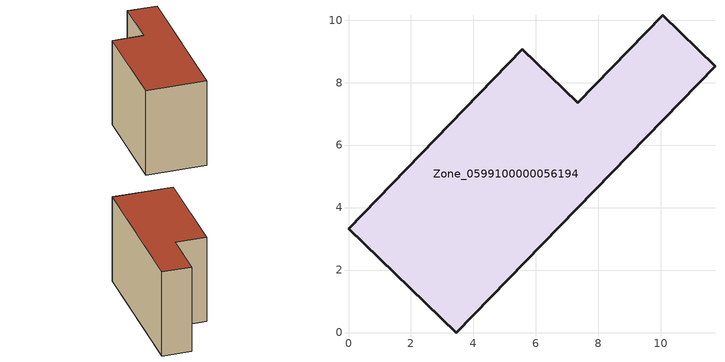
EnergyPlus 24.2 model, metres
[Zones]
Zone_0599100000056194
 floor ground (C_G): 3.44,0 0,3.33 5.56,9.06 7.33,7.35 10.06,10.15 11.73,8.53 z0.16
 wall outside (C_F): 3.44,0 11.73,8.53 10.06,10.15 7.33,7.35 5.56,9.06 0,3.33 3.44,0 z0.16:7.39
 roof outside (C_R): 0,3.33 3.44,0 11.73,8.53 10.06,10.15 7.33,7.35 5.56,9.06 z7.39
[BUILDING]
Pand.0599100000056194: North Axis=0; Terrain=City; Loads Convergence Tolerance Value=0.04; Temperature Convergence Tolerance Value=0.4; Solar Distribution=FullExterior; Maximum Number of Warmup Days=25; Minimum Number of Warmup Days=1
[Site:Location]
Rotterdam.The.Hague.AP_ZH_NLD Design_Conditions: Latitude=51.96; Longitude=4.45; Time Zone=1; Elevation=-4.5
[SITE:GROUNDTEMPERATURE:BUILDINGSURFACE]
18, 18, 18, 18, 18, 18, 18, 18, 18, 18, 18, 18
[MATERIAL] Thermal Absorptance=0.9; Solar Absorptance=0.7; Visible Absorptance=0.7
Name | Roughness | Thickness | Conductivity | Density | Specific Heat
G.TI.1946 | MediumSmooth | 0.15 | 1 | 540 | 1210
F.TI.1946 | Rough | 0.3 | 0.857143 | 1920 | 840
R.TI.1946 | MediumRough | 0.2 | 0.1 | 1500 | 1000
[CONSTRUCTION]
C_G: G.TI.1946
C_F: F.TI.1946
C_R: R.TI.1946
[ZONE]
Zone_0599100000056194: Type=1; Multiplier=1; Ceiling Height=Autocalculate; Volume=Autocalculate; Floor Area=autocalculate; Part of Total Floor Area=Yes
[ZONEINFILTRATION:DESIGNFLOWRATE]
Infil_Zone_0599100000056194: Zone or ZoneList or Space or SpaceList=Zone_0599100000056194; Schedule=AlwaysOn; Design Flow Rate Calculation Method=Flow/Area; Flow Rate per Floor Area=0.003; Constant Term Coefficient=1; Temperature Term Coefficient=0; Velocity Term Coefficient=0; Velocity Squared Term Coefficient=0
[HVACTEMPLATE:ZONE:IDEALLOADSAIRSYSTEM]
Zone_0599100000056194: Maximum Heating Supply Air Temperature=50; Minimum Cooling Supply Air Temperature=13; Maximum Heating Supply Air Humidity Ratio=0.0156; Minimum Cooling Supply Air Humidity Ratio=0.0077; Heating Limit=NoLimit; Cooling Limit=NoLimit; Dehumidification Control Type=ConstantSensibleHeatRatio; Cooling Sensible Heat Ratio=0.7; Dehumidification Setpoint=60; Humidification Control Type=None; Humidification Setpoint=30; Outdoor Air Method=None; Outdoor Air Flow Rate per Person=0.00944; Outdoor Air Flow Rate per Zone Floor Area=0; Outdoor Air Flow Rate per Zone=0; Demand Controlled Ventilation Type=None; Outdoor Air Economizer Type=NoEconomizer; Heat Recovery Type=None; Sensible Heat Recovery Effectiveness=0.7; Latent Heat Recovery Effectiveness=0.65
[ZONECONTROL:THERMOSTAT]
ThermostatControl_Zone_0599100000056194: Zone or ZoneList=Zone_0599100000056194; Control Type Schedule=DualSetpointControlType; Control 1=Thermostat_Zone_0599100000056194; Temperature Difference Between Cutout And Setpoint=0
[THERMOSTATSETPOINT:DUALSETPOINT]
Thermostat_Zone_0599100000056194: Heating Setpoint Temperature Schedule=HeatingSetpoint_Zone_0599100000056194; Cooling Setpoint Temperature Schedule=CoolingSetpoint_Zone_0599100000056194
[SCHEDULE:COMPACT]
HeatingSetpoint_Zone_0599100000056194: Through: 12/31, For: AllDays, Until: 24:00, 21
CoolingSetpoint_Zone_0599100000056194: Through: 12/31, For: AllDays, Until: 24:00, 24
DualSetpointControlType: Through: 12/31, For: AllDays, Until: 24:00, 4
AlwaysOn: Through: 12/31, For: AllDays, Until: 24:00, 1
